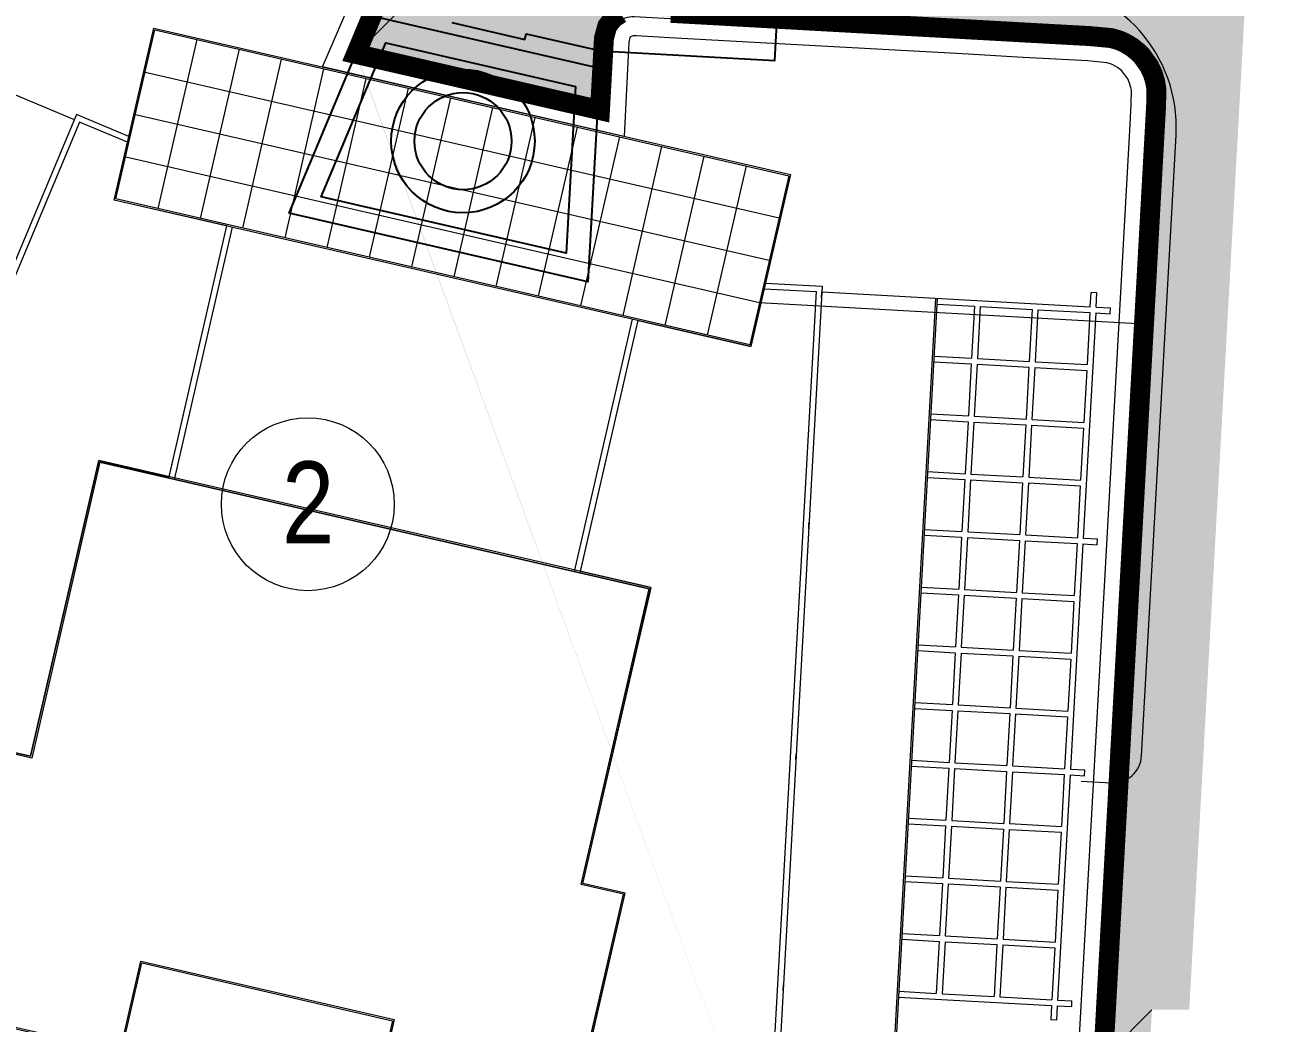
# Model space of a CAD drawing. Header units: millimetres. Extents: x 89040 to 596321, y -313033 to 2401191.
# Drawn here: x 595781.54 to 595831.39, y 1200184.17 to 1200224.22 of the extents above; entities that cross this region are included whole.
import ezdxf

# ---------------------------------------------------------------- set-up
doc = ezdxf.new("R2010")
doc.units = ezdxf.units.MM
doc.header["$MEASUREMENT"] = 0
for name, color, linetype, lineweight in [('0-THAY2', 9, 'Continuous', 13), ('A210G', 6, 'Continuous', 13), ('BONGDO', 251, 'Continuous', 9), ('CONGTRINH', 7, 'Continuous', 20), ('CONGTRINH2', 30, 'Continuous', 18), ('DIEN HOA', 111, 'Continuous', 5), ('HATCH', 8, 'Continuous', 5), ('SO', 61, 'Continuous', 18)]:
    doc.layers.add(name, color=color, linetype=linetype, lineweight=lineweight)
doc.layers.add('DUONG NOI BO CONG TRINH', color=7, linetype='Continuous', lineweight=20, true_color=0x5e5e5e)
doc.styles.add('STYLE2', font='VHELVCN.TTF')
pattern_1 = [(45, (594650.35277, 1198136.11867), (-0.44194174, 0.44194174), []), (135, (594650.35277, 1198136.11867), (-0.44194174, -0.44194174), [])]
pattern_2 = [(45, (594650.35277, 1198136.11867), (-0.176776695, 0.176776695), []), (45, (594650.52954, 1198136.11867), (-0.176776695, 0.176776695), [0.3125, -0.0625, 0, -0.0625])]

msp = doc.modelspace()

# ---------------------------------------------------------------- hatches: boundary and pattern name
at = {"layer": 'BONGDO'}
h = msp.add_hatch(dxfattribs=at)
h.set_pattern_fill('ANSI35', color=256, style=0)
h.set_pattern_definition(pattern_2)
h.paths.add_polyline_path([(595794.829, 1200223.056), (595798.369, 1200226.596), (595799.484, 1200229.265), (595799.531, 1200229.934), (595799.19, 1200230.577), (595781.235, 1200238.147), (595779.809, 1200238.072), (595778.688, 1200237.171), (595775.835, 1200234.319), (595795.811, 1200226.858), (595796.444, 1200226.225), (595795.525, 1200225.316)])
h = msp.add_hatch(dxfattribs=at)
h.set_pattern_fill('ANSI35', color=256, style=0)
h.set_pattern_definition(pattern_2)
edge = h.paths.add_edge_path()
edge.add_line((595821.509, 1200150.21), (595825.049, 1200153.75))
edge.add_line((595825.049, 1200153.75), (595826.768, 1200184.71))
edge.add_line((595826.768, 1200184.71), (595828.265, 1200184.707))
edge.add_line((595828.265, 1200184.707), (595830.477, 1200224.563))
edge.add_line((595830.477, 1200224.563), (595830.439, 1200225.481))
edge.add_line((595830.439, 1200225.481), (595830.053, 1200226.307))
edge.add_line((595830.053, 1200226.307), (595829.501, 1200226.872))
edge.add_line((595829.501, 1200226.872), (595828.683, 1200227.232))
edge.add_line((595828.683, 1200227.232), (595809.663, 1200228.319))
edge.add_line((595809.663, 1200228.319), (595808.704, 1200228.032))
edge.add_line((595808.704, 1200228.032), (595805.449, 1200224.68))
edge.add_line((595805.449, 1200224.68), (595825.96, 1200223.332))
edge.add_line((595825.96, 1200223.332), (595826.898, 1200221.941))
edge.add_line((595826.898, 1200221.941), (595824.648, 1200181.404))
edge.add_line((595824.648, 1200181.404), (595823, 1200181.263))
edge.add_line((595823, 1200181.263), (595821.51, 1200150.235))
edge.add_line((595794.829, 1200223.056), (595798.369, 1200226.596))
edge.add_line((595798.369, 1200226.596), (595805.66, 1200224.897))
edge.add_line((595805.66, 1200224.897), (595804.779, 1200223.692))
edge.add_line((595804.779, 1200223.692), (595804.699, 1200222.247))
edge.add_line((595804.699, 1200222.247), (595804.517, 1200220.826))
edge.add_line((595804.517, 1200220.826), (595794.841, 1200223.094))
at = {"layer": 'DUONG NOI BO CONG TRINH'}
h = msp.add_hatch(dxfattribs=at)
h.set_pattern_fill('NET', color=256, scale=5, angle=45, style=0)
h.set_pattern_definition([(45, (27179.217, -3.7959), (-0.44194173824, 0.44194173824), []), (135, (27179.217, -3.7959), (-0.44194173824, -0.44194173824), [])])
h.paths.add_polyline_path([(595810.123, 1200324.61), (595818.802, 1200328.685), (595827.203, 1200327.37), (595835.494, 1200326.8), (595840.153, 1200326.791), (595843.837, 1200326.943), (595847.059, 1200327.192), (595850.902, 1200327.769), (595853.37, 1200328.893), (595855.03, 1200330.206), (595856.796, 1200332.535), (595857.598, 1200334.44), (595858.03, 1200337.348), (595857.891, 1200339.007), (595854.855, 1200346.198), (595889.036, 1200362.802), (595889.625, 1200361.584), (595891.119, 1200358.5), (595892.917, 1200355.921), (595895.26, 1200354.119), (595896.965, 1200353.369), (595898.503, 1200352.99), (595901.551, 1200352.962), (595904.467, 1200353.854), (595906.251, 1200354.96), (595908.944, 1200357.62), (595911.77, 1200360.788), (595915.395, 1200365.3), (595918.954, 1200370.336), (595921.44, 1200374.309), (595924.6, 1200380.077), (595933.106, 1200384.231), (595933.002, 1200383.359), (595933.19, 1200382.287), (595933.635, 1200381.463), (595934.155, 1200380.919), (595934.819, 1200380.623), (595932.479, 1200375.716), (595929.207, 1200369.761), (595927.618, 1200370.166), (595926.234, 1200369.828), (595925.126, 1200368.836), (595924.57, 1200367.964), (595921.499, 1200363.465), (595918.268, 1200359.227), (595915.321, 1200355.724), (595912.299, 1200352.437), (595909.522, 1200349.652), (595906.974, 1200347.275), (595905.363, 1200345.852), (595903.095, 1200342.938), (595902.19, 1200340.373), (595901.984, 1200338.358), (595902.153, 1200336.529), (595902.984, 1200333.999), (595904.046, 1200331.907), (595910.23, 1200319.036), (595920.937, 1200296.929), (595963.517, 1200209.005), (595964.859, 1200206.233), (595965.435, 1200205.255), (595967.433, 1200203.358), (595969.792, 1200202.419), (595973.137, 1200202.569), (595927.624, 1200180.423), (595930.958, 1200184.285), (595931.273, 1200187.708), (595929.936, 1200191.162), (595927.35, 1200196.502), (595906.981, 1200238.562), (595883.531, 1200286.984), (595879.829, 1200294.629), (595868.868, 1200317.263), (595867.818, 1200318.97), (595865.522, 1200321.152), (595862.63, 1200322.515), (595859.868, 1200322.904), (595856.444, 1200322.433), (595851.245, 1200321.623), (595846.743, 1200321.139), (595842.942, 1200320.886), (595837.996, 1200320.767), (595830.317, 1200321.054), (595823.012, 1200321.863), (595816.029, 1200323.137)])
edge = h.paths.add_edge_path(flags=16)
edge.add_arc((595945.729, 1200202.143), 5, 0, 360)
edge = h.paths.add_edge_path(flags=16)
edge.add_line((595892.423, 1200337.608), (595883.559, 1200355.226))
edge.add_arc((595881.772, 1200354.327), 2, 26.7099, 115.5862)
edge.add_line((595880.908, 1200356.131), (595865.119, 1200348.57))
edge.add_arc((595865.983, 1200346.766), 2, 115.5862, 205.8949)
edge.add_line((595864.183, 1200345.893), (595872.716, 1200328.317))
edge.add_arc((595874.515, 1200329.191), 2, 205.8949, 295.0033)
edge.add_line((595875.36, 1200327.378), (595891.482, 1200334.897))
edge.add_arc((595890.637, 1200336.709), 2, 295.0033, 386.7099)
edge = h.paths.add_edge_path(flags=16)
edge.add_line((595879.159, 1200320.094), (595894.891, 1200327.332))
edge.add_arc((595895.727, 1200325.515), 2, 26.5116, 114.7059, ccw=False)
edge.add_line((595897.517, 1200326.407), (595906.277, 1200308.845))
edge.add_arc((595904.488, 1200307.952), 2, -64.5442, 26.5116, ccw=False)
edge.add_line((595905.347, 1200306.146), (595889.644, 1200298.671))
edge.add_arc((595888.785, 1200300.477), 2, 206.2793, 295.4558, ccw=False)
edge.add_line((595886.991, 1200299.591), (595878.202, 1200317.391))
edge.add_arc((595879.995, 1200318.277), 2, 114.7059, 206.2793, ccw=False)
edge = h.paths.add_edge_path(flags=16)
edge.add_line((595921.213, 1200277.785), (595911.236, 1200297.638))
edge.add_arc((595909.449, 1200296.74), 2, 26.6809, 116.4493)
edge.add_line((595908.558, 1200298.531), (595893.203, 1200290.892))
edge.add_arc((595894.094, 1200289.101), 2, 116.4493, 205.2287)
edge.add_line((595892.285, 1200288.249), (595901.549, 1200268.587))
edge.add_arc((595903.358, 1200269.439), 2, 205.2287, 294.8669)
edge.add_line((595904.199, 1200267.625), (595920.267, 1200275.072))
edge.add_arc((595919.426, 1200276.886), 2, 294.8669, 386.6809)
edge = h.paths.add_edge_path(flags=16)
edge.add_line((595907.688, 1200260.473), (595923.532, 1200267.971))
edge.add_arc((595924.388, 1200266.164), 2, 26.0815, 115.3259, ccw=False)
edge.add_line((595926.184, 1200267.043), (595934.847, 1200249.346))
edge.add_arc((595933.051, 1200248.466), 2, -63.6024, 26.0815, ccw=False)
edge.add_line((595933.94, 1200246.675), (595918.199, 1200238.862))
edge.add_arc((595917.31, 1200240.653), 2, 205.9534, 296.3976, ccw=False)
edge.add_line((595915.512, 1200239.778), (595906.745, 1200257.79))
edge.add_arc((595908.543, 1200258.665), 2, 115.3259, 205.9534, ccw=False)
edge = h.paths.add_edge_path(flags=16)
edge.add_line((595933.103, 1200237.062), (595937.393, 1200239.028))
edge.add_arc((595938.226, 1200237.21), 2, 25.4103, 114.6148, ccw=False)
edge.add_line((595940.032, 1200238.068), (595944.468, 1200228.732))
edge.add_arc((595942.661, 1200227.873), 2, -65.4777, 25.4103, ccw=False)
edge.add_line((595943.491, 1200226.054), (595939.281, 1200224.133))
edge.add_arc((595938.451, 1200225.953), 2, 205.9177, 294.5223, ccw=False)
edge.add_line((595936.652, 1200225.079), (595932.137, 1200234.37))
edge.add_arc((595933.936, 1200235.244), 2, 114.6148, 205.9177, ccw=False)
edge = h.paths.add_edge_path(flags=16)
edge.add_line((595921.467, 1200231.72), (595925.892, 1200233.76))
edge.add_arc((595926.73, 1200231.944), 2, 25.3193, 114.7605, ccw=False)
edge.add_line((595928.537, 1200232.8), (595932.962, 1200223.448))
edge.add_arc((595931.154, 1200222.592), 2, -65.3469, 25.3193, ccw=False)
edge.add_line((595931.988, 1200220.775), (595927.736, 1200218.823))
edge.add_arc((595926.902, 1200220.641), 2, 206.3968, 294.6531, ccw=False)
edge.add_line((595925.111, 1200219.752), (595920.513, 1200229.014))
edge.add_arc((595922.305, 1200229.904), 2, 114.7605, 206.3968, ccw=False)
h = msp.add_hatch(dxfattribs=at)
h.set_pattern_fill('NET', color=256, scale=5, angle=45, style=0)
h.set_pattern_definition(pattern_1)
edge = h.paths.add_edge_path()
edge.add_line((596165.353, 1200245.768), (596040.362, 1200181.43))
edge.add_line((596040.362, 1200181.43), (595974.446, 1200149.661))
edge.add_line((595974.446, 1200149.661), (595887.294, 1200108.94))
edge.add_line((595887.294, 1200108.94), (595863.942, 1200113.354))
edge.add_arc((595864.358, 1200115.292), 1.983, 257.8778, 442.3412)
edge.add_arc((595864.734, 1200222.915), 105.657, 262.27893, 269.9396, ccw=False)
edge.add_arc((596216.067, 1202243.378), 2156.369, 258.34308, 260.240612, ccw=False)
edge.add_arc((595818.463, 1200314.059), 186.507, 243.92541, 258.2148, ccw=False)
edge.add_arc((595793.604, 1200256.652), 124.05, 222.23891, 242.58416, ccw=False)
edge.add_arc((595887.008, 1200328.605), 241.757, 211.50089, 219.98234, ccw=False)
edge.add_line((595680.878, 1200202.284), (595666.761, 1200228.393))
edge.add_line((595666.761, 1200228.393), (595664.496, 1200232.804))
edge.add_arc((595663.597, 1200232.341), 1.011, 27.2289, 110.4667)
edge.add_line((595663.244, 1200233.288), (595673.382, 1200238.483))
edge.add_line((595673.382, 1200238.483), (595688.196, 1200210.579))
edge.add_arc((595803.576, 1200269.622), 129.609, 207.10039, 242.78015)
edge.add_arc((595807.447, 1200286.971), 146.876, 244.5331, 253.6876)
edge.add_arc((595845.587, 1200416.237), 281.651, 253.62705, 259.19977)
edge.add_arc((597202.606, 1207447.901), 7443.061, 259.0816023, 259.4924602)
edge.add_arc((595864.27, 1200224.18), 96.42, 258.6246, 286.48635)
edge.add_line((595891.633, 1200131.723), (595943.935, 1200152.671))
edge.add_line((595943.935, 1200152.671), (595986.407, 1200170.83))
edge.add_line((595986.407, 1200170.83), (596070.225, 1200211.993))
edge.add_line((596070.225, 1200211.993), (596143.05, 1200249.769))
edge.add_line((596143.05, 1200249.769), (596153.195, 1200255.031))
edge.add_arc((596124.823, 1200204.218), 58.198, 45.7107, 60.82278, ccw=False)
h = msp.add_hatch(dxfattribs=at)
h.set_pattern_fill('NET', color=256, scale=5, angle=45, style=0)
h.set_pattern_definition(pattern_1)
edge = h.paths.add_edge_path()
edge.add_line((595482.027, 1199936.586), (595489.812, 1199920.147))
edge.add_line((595489.812, 1199920.147), (595729.287, 1200033.558))
edge.add_line((595729.287, 1200033.558), (595855.807, 1200094.029))
edge.add_line((595855.807, 1200094.029), (595831.679, 1200098.08))
edge.add_line((595831.679, 1200098.08), (595523.415, 1199952.141))
edge.add_line((595523.415, 1199952.141), (595523.415, 1199952.141))
edge.add_line((595523.415, 1199952.141), (595541.15, 1199975.832))
edge.add_arc((594769.544, 1200489.235), 926.8, 326.361422, 329.116358)
edge.add_arc((595649.456, 1199996.741), 86.169, 139.50031, 168.77722, ccw=False)
edge.add_arc((595652.487, 1199986.612), 95.225, 115.6438, 136.04839, ccw=False)
edge.add_arc((596046.758, 1199057.649), 1104.301, 110.896132, 113.225474, ccw=False)
edge.add_arc((595625.821, 1200164.41), 79.819, 289.81722, 314.50721)
edge.add_arc((595653.847, 1200130.479), 36.174, 320.535, 382.7546)
edge.add_arc((594454.755, 1199577.25), 1356.714, 24.713664, 27.902559)
edge.add_line((595653.744, 1200212.151), (595647.595, 1200224.121))
edge.add_line((595647.595, 1200224.121), (595647.017, 1200224.698))
edge.add_line((595647.017, 1200224.698), (595637.799, 1200220.211))
edge.add_line((595637.799, 1200220.211), (595651.777, 1200193.001))
edge.add_line((595651.777, 1200193.001), (595675.307, 1200146.414))
edge.add_arc((595651.089, 1200130.99), 28.713, -73.8459, 32.4921, ccw=False)
edge.add_arc((595526.663, 1200367.983), 295.858, 287.33368, 296.58726, ccw=False)
edge.add_arc((595652.858, 1199985.861), 106.713, 110.88835, 154.93054)
edge.add_line((595556.198, 1200031.078), (595534.445, 1199989.519))
edge.add_arc((595437.638, 1200033.165), 106.192, 305.29908, 335.73176, ccw=False)
edge.add_arc((595117.459, 1200580.433), 739.897, 299.520029, 301.042044, ccw=False)

# ---------------------------------------------------------------- linework, layer by layer
at = {"layer": '0-THAY2'}
for p, q in [((595826.353, 1200194.902), (595827.735, 1200219.801)), ((595823.933, 1200193.875), (595825.131, 1200193.808))]:
    msp.add_line(p, q, dxfattribs=at)
for centre, radius, start, end in [((595821.944, 1200220.123), 5.8, 356.8227, 86.8227), ((595825.195, 1200194.966), 1.16, 266.8227, 356.8227)]:
    msp.add_arc(centre, radius, start, end, dxfattribs=at)
at = {"layer": 'A210G', "color": 7, "lineweight": 9}
msp.add_line((595811.023, 1200213.083), (595826.449, 1200212.226), dxfattribs=at)
for points in [[(595760.69, 1200195.647), (595759.406, 1200196.185), (595774.956, 1200233.268, -0.414214), (595777.993, 1200234.511), (595795.323, 1200227.244, -0.414214), (595795.944, 1200225.725), (595795.739, 1200225.227), (595794.829, 1200223.056), (595804.619, 1200220.802), (595804.779, 1200223.692, -0.414214), (595806.001, 1200224.785), (595824.765, 1200223.744, -0.414214), (595826.952, 1200221.299), (595824.725, 1200181.167), (595823.232, 1200181.25)], [(595760.78, 1200195.861), (595759.71, 1200196.309), (595775.17, 1200233.178, -0.414214), (595777.903, 1200234.297), (595795.233, 1200227.03, -0.414464), (595795.73, 1200225.814), (595795.525, 1200225.316), (595794.508, 1200222.892), (595804.835, 1200220.514), (595805.011, 1200223.679, -0.414214), (595805.989, 1200224.554), (595824.752, 1200223.512, -0.414214), (595826.721, 1200221.312), (595824.506, 1200181.411), (595823.245, 1200181.481)]]:
    msp.add_lwpolyline(points, format="xyb", dxfattribs=at)
at = {"layer": 'BONGDO'}
for p, q in [((595794.829, 1200223.056), (595798.369, 1200226.596)), ((595823.227, 1200181.17), (595826.768, 1200184.71))]:
    msp.add_line(p, q, dxfattribs=at)
at = {"layer": 'CONGTRINH', "const_width": 0.8}
for points in [[(595805.449, 1200224.68), (595805.164, 1200224.492), (595804.913, 1200224.173), (595804.779, 1200223.692), (595804.758, 1200223.317), (595804.619, 1200220.802), (595794.829, 1200223.056), (595795.944, 1200225.727)], [(595824.725, 1200181.167), (595826.89, 1200220.167), (595826.937, 1200221.022), (595826.943, 1200221.676), (595826.898, 1200221.941), (595826.807, 1200222.246), (595826.662, 1200222.559), (595826.365, 1200222.974), (595826.214, 1200223.128), (595825.96, 1200223.332), (595825.653, 1200223.513), (595825.452, 1200223.599), (595825.143, 1200223.691), (595824.267, 1200223.772), (595823.49, 1200223.815), (595821.656, 1200223.916), (595819.22, 1200224.052), (595812.094, 1200224.447), (595807.467, 1200224.704)]]:
    msp.add_lwpolyline(points, dxfattribs=at)
at = {"layer": 'CONGTRINH2'}
msp.add_lwpolyline([(595823.782, 1200182.221), (595825.891, 1200220.222), (595825.937, 1200221.054), (595825.942, 1200221.597), (595825.922, 1200221.714), (595825.87, 1200221.889), (595825.794, 1200222.053), (595825.596, 1200222.33), (595825.541, 1200222.386), (595825.391, 1200222.507), (595825.2, 1200222.619), (595825.11, 1200222.658), (595824.953, 1200222.705), (595824.193, 1200222.774), (595823.434, 1200222.816), (595821.601, 1200222.918), (595819.165, 1200223.053), (595812.039, 1200223.449), (595807.412, 1200223.706), (595806.09, 1200223.779), (595805.955, 1200223.781), (595805.865, 1200223.756), (595805.85, 1200223.746), (595805.823, 1200223.712), (595805.771, 1200223.527), (595805.757, 1200223.261), (595805.594, 1200219.748), (595793.491, 1200222.532), (595794.984, 1200226.021)], dxfattribs=at)
at = {"layer": 'DIEN HOA', "lineweight": 9}
for p, q in [((595783.527, 1200220.41), (595773.578, 1200224.582)), ((595787.318, 1200206.038), (595789.645, 1200216.156)), ((595787.544, 1200205.986), (595789.871, 1200216.104)), ((595813.521, 1200213.506), (595824.292, 1200212.908)), ((595818.154, 1200213.249), (595816.411, 1200181.861)), ((595824.292, 1200212.908), (595824.324, 1200213.487)), ((595824.524, 1200212.895), (595824.556, 1200213.474)), ((595818.141, 1200213.017), (595819.647, 1200212.933)), ((595819.647, 1200212.933), (595819.531, 1200210.848)), ((595819.878, 1200212.92), (595819.762, 1200210.836)), ((595819.878, 1200212.92), (595821.963, 1200212.805)), ((595821.963, 1200212.805), (595821.847, 1200210.72)), ((595822.195, 1200212.792), (595822.079, 1200210.707)), ((595822.195, 1200212.792), (595824.279, 1200212.676)), ((595824.524, 1200212.895), (595825.103, 1200212.863)), ((595803.601, 1200202.292), (595805.929, 1200212.41)), ((595803.827, 1200202.24), (595806.155, 1200212.358)), ((595824.511, 1200212.663), (595824.01, 1200203.629)), ((595824.279, 1200212.676), (595824.164, 1200210.591)), ((595824.511, 1200212.663), (595825.09, 1200212.631)), ((595818.025, 1200210.932), (595819.531, 1200210.848)), ((595819.762, 1200210.836), (595821.847, 1200210.72)), ((595822.079, 1200210.707), (595824.164, 1200210.591)), ((595818.012, 1200210.7), (595819.518, 1200210.617)), ((595819.518, 1200210.617), (595819.402, 1200208.532)), ((595819.75, 1200210.604), (595819.634, 1200208.519)), ((595819.75, 1200210.604), (595821.834, 1200210.488)), ((595821.834, 1200210.488), (595821.719, 1200208.403)), ((595822.066, 1200210.475), (595821.95, 1200208.391)), ((595822.066, 1200210.475), (595824.151, 1200210.36)), ((595824.151, 1200210.36), (595824.035, 1200208.275)), ((595817.884, 1200208.384), (595819.389, 1200208.3)), ((595817.897, 1200208.616), (595819.402, 1200208.532)), ((595819.389, 1200208.3), (595819.274, 1200206.216)), ((595819.621, 1200208.288), (595819.505, 1200206.203)), ((595819.621, 1200208.288), (595821.706, 1200208.172)), ((595819.634, 1200208.519), (595821.719, 1200208.403)), ((595821.95, 1200208.391), (595824.035, 1200208.275)), ((595821.706, 1200208.172), (595821.59, 1200206.087)), ((595821.937, 1200208.159), (595821.822, 1200206.074)), ((595821.937, 1200208.159), (595824.022, 1200208.043)), ((595824.022, 1200208.043), (595823.906, 1200205.958)), ((595817.768, 1200206.299), (595819.274, 1200206.216)), ((595817.755, 1200206.068), (595819.261, 1200205.984)), ((595819.261, 1200205.984), (595819.145, 1200203.899)), ((595819.492, 1200205.971), (595819.377, 1200203.886)), ((595819.492, 1200205.971), (595821.577, 1200205.855)), ((595819.505, 1200206.203), (595821.59, 1200206.087)), ((595821.577, 1200205.855), (595821.461, 1200203.771)), ((595821.809, 1200205.843), (595821.693, 1200203.758)), ((595821.809, 1200205.843), (595823.894, 1200205.727)), ((595821.822, 1200206.074), (595823.906, 1200205.958)), ((595823.894, 1200205.727), (595823.778, 1200203.642)), ((595817.626, 1200203.751), (595819.132, 1200203.668)), ((595817.639, 1200203.983), (595819.145, 1200203.899)), ((595819.377, 1200203.886), (595821.461, 1200203.771)), ((595821.693, 1200203.758), (595823.778, 1200203.642)), ((595819.132, 1200203.668), (595819.016, 1200201.583)), ((595819.364, 1200203.655), (595819.248, 1200201.57)), ((595819.364, 1200203.655), (595821.449, 1200203.539)), ((595821.449, 1200203.539), (595821.333, 1200201.454)), ((595821.68, 1200203.526), (595821.565, 1200201.441)), ((595821.68, 1200203.526), (595823.765, 1200203.41)), ((595823.997, 1200203.398), (595823.495, 1200194.363)), ((595823.765, 1200203.41), (595823.649, 1200201.326)), ((595823.997, 1200203.398), (595824.576, 1200203.365)), ((595824.01, 1200203.629), (595824.589, 1200203.597)), ((595817.498, 1200201.435), (595819.004, 1200201.351)), ((595817.511, 1200201.666), (595819.016, 1200201.583)), ((595819.004, 1200201.351), (595818.888, 1200199.266)), ((595819.235, 1200201.338), (595819.119, 1200199.253)), ((595819.235, 1200201.338), (595821.32, 1200201.223)), ((595819.248, 1200201.57), (595821.333, 1200201.454)), ((595821.565, 1200201.441), (595823.649, 1200201.326)), ((595821.32, 1200201.223), (595821.204, 1200199.138)), ((595821.552, 1200201.21), (595821.436, 1200199.125)), ((595821.552, 1200201.21), (595823.636, 1200201.094)), ((595823.636, 1200201.094), (595823.521, 1200199.009)), ((595817.382, 1200199.35), (595818.888, 1200199.266)), ((595819.119, 1200199.253), (595821.204, 1200199.138)), ((595817.369, 1200199.118), (595818.875, 1200199.035)), ((595818.875, 1200199.035), (595818.759, 1200196.95)), ((595819.107, 1200199.022), (595818.991, 1200196.937)), ((595819.107, 1200199.022), (595821.191, 1200198.906)), ((595821.191, 1200198.906), (595821.076, 1200196.821)), ((595821.423, 1200198.893), (595821.307, 1200196.808)), ((595821.423, 1200198.893), (595823.508, 1200198.778)), ((595821.436, 1200199.125), (595823.521, 1200199.009)), ((595823.508, 1200198.778), (595823.392, 1200196.693)), ((595817.241, 1200196.802), (595818.746, 1200196.718)), ((595817.254, 1200197.033), (595818.759, 1200196.95)), ((595818.991, 1200196.937), (595821.076, 1200196.821)), ((595821.307, 1200196.808), (595823.392, 1200196.693)), ((595818.746, 1200196.718), (595818.631, 1200194.633)), ((595818.978, 1200196.705), (595818.862, 1200194.621)), ((595818.978, 1200196.705), (595821.063, 1200196.59)), ((595821.063, 1200196.59), (595820.947, 1200194.505)), ((595821.294, 1200196.577), (595821.179, 1200194.492)), ((595821.294, 1200196.577), (595823.379, 1200196.461)), ((595823.379, 1200196.461), (595823.264, 1200194.376)), ((595817.112, 1200194.485), (595818.618, 1200194.402)), ((595817.125, 1200194.717), (595818.631, 1200194.633)), ((595818.618, 1200194.402), (595818.502, 1200192.317)), ((595818.849, 1200194.389), (595818.734, 1200192.304)), ((595818.849, 1200194.389), (595820.934, 1200194.273)), ((595818.862, 1200194.621), (595820.947, 1200194.505)), ((595820.934, 1200194.273), (595820.819, 1200192.188)), ((595821.166, 1200194.26), (595821.05, 1200192.176)), ((595821.166, 1200194.26), (595823.251, 1200194.145)), ((595821.179, 1200194.492), (595823.264, 1200194.376)), ((595823.495, 1200194.363), (595824.074, 1200194.331)), ((595823.482, 1200194.132), (595822.981, 1200185.098)), ((595823.251, 1200194.145), (595823.135, 1200192.06)), ((595823.482, 1200194.132), (595824.061, 1200194.1)), ((595816.996, 1200192.401), (595818.502, 1200192.317)), ((595818.734, 1200192.304), (595820.819, 1200192.188)), ((595816.984, 1200192.169), (595818.489, 1200192.085)), ((595818.489, 1200192.085), (595818.373, 1200190.001)), ((595818.721, 1200192.073), (595818.605, 1200189.988)), ((595818.721, 1200192.073), (595820.806, 1200191.957)), ((595820.806, 1200191.957), (595820.69, 1200189.872)), ((595821.037, 1200191.944), (595820.922, 1200189.859)), ((595821.037, 1200191.944), (595823.122, 1200191.828)), ((595821.05, 1200192.176), (595823.135, 1200192.06)), ((595823.122, 1200191.828), (595823.006, 1200189.743)), ((595816.855, 1200189.853), (595818.361, 1200189.769)), ((595816.868, 1200190.084), (595818.373, 1200190.001)), ((595818.361, 1200189.769), (595818.245, 1200187.684)), ((595818.605, 1200189.988), (595820.69, 1200189.872)), ((595820.922, 1200189.859), (595823.006, 1200189.743)), ((595818.592, 1200189.756), (595818.477, 1200187.671)), ((595818.592, 1200189.756), (595820.677, 1200189.64)), ((595820.677, 1200189.64), (595820.561, 1200187.556)), ((595820.909, 1200189.627), (595820.793, 1200187.543)), ((595820.909, 1200189.627), (595822.993, 1200189.512)), ((595822.993, 1200189.512), (595822.878, 1200187.427)), ((595816.726, 1200187.536), (595818.232, 1200187.453)), ((595816.739, 1200187.768), (595818.245, 1200187.684)), ((595818.232, 1200187.453), (595818.116, 1200185.368)), ((595818.464, 1200187.44), (595818.348, 1200185.355)), ((595818.464, 1200187.44), (595820.548, 1200187.324)), ((595818.477, 1200187.671), (595820.561, 1200187.556)), ((595820.548, 1200187.324), (595820.433, 1200185.239)), ((595820.78, 1200187.311), (595820.664, 1200185.226)), ((595820.78, 1200187.311), (595822.865, 1200187.195)), ((595820.793, 1200187.543), (595822.878, 1200187.427)), ((595822.865, 1200187.195), (595822.749, 1200185.111)), ((595816.611, 1200185.451), (595818.116, 1200185.368)), ((595818.348, 1200185.355), (595820.433, 1200185.239)), ((595816.598, 1200185.22), (595822.736, 1200184.879)), ((595820.664, 1200185.226), (595822.749, 1200185.111)), ((595822.736, 1200184.879), (595822.704, 1200184.3)), ((595822.968, 1200184.866), (595822.936, 1200184.287)), ((595822.968, 1200184.866), (595823.547, 1200184.834)), ((595822.981, 1200185.098), (595823.56, 1200185.066))]:
    msp.add_line(p, q, dxfattribs=at)
at = {"layer": 'DIEN HOA', "linetype": 'Continuous', "lineweight": 9}
for p, q in [((595783.437, 1200220.196), (595783.527, 1200220.41)), ((595813.508, 1200213.274), (595813.521, 1200213.506)), ((595824.556, 1200213.474), (595824.324, 1200213.487)), ((595825.09, 1200212.631), (595825.103, 1200212.863)), ((595812.994, 1200204.008), (595813.006, 1200204.24)), ((595824.576, 1200203.365), (595824.589, 1200203.597)), ((595812.479, 1200194.743), (595812.492, 1200194.974)), ((595824.061, 1200194.1), (595824.074, 1200194.331)), ((595811.965, 1200185.477), (595811.978, 1200185.708)), ((595823.547, 1200184.834), (595823.56, 1200185.066)), ((595822.936, 1200184.287), (595822.704, 1200184.3))]:
    msp.add_line(p, q, dxfattribs=at)
at = {"layer": 'DIEN HOA', "lineweight": 9}
for points in [[(595785.128, 1200217.195), (595786.714, 1200224.091), (595812.263, 1200218.213), (595810.676, 1200211.317)], [(595796.296, 1200184.272), (595795.464, 1200180.656), (595802.196, 1200179.107), (595803.243, 1200179.048), (595805.631, 1200189.386), (595803.935, 1200189.776), (595806.666, 1200201.646), (595784.509, 1200206.744), (595781.773, 1200194.878), (595780.082, 1200195.264), (595777.704, 1200184.927), (595778.672, 1200184.522), (595785.403, 1200182.972), (595786.236, 1200186.589)]]:
    msp.add_lwpolyline(points, close=True, dxfattribs=at)
for points in [[(595785.714, 1200219.744), (595783.616, 1200220.624), (595771.37, 1200191.42), (595767.145, 1200193.192), (595779.301, 1200222.182)], [(595785.661, 1200219.515), (595783.74, 1200220.32), (595771.494, 1200191.116), (595767.804, 1200192.664), (595766.637, 1200189.882), (595777.77, 1200185.214), (595780.082, 1200195.264), (595781.773, 1200194.878), (595784.503, 1200206.745), (595787.331, 1200206.095), (595789.645, 1200216.156), (595785.128, 1200217.195), (595785.661, 1200219.515)], [(595811.262, 1200213.863), (595813.534, 1200213.737), (595811.778, 1200182.118), (595816.353, 1200181.864), (595818.096, 1200213.252)], [(595811.209, 1200213.634), (595813.289, 1200213.519), (595811.534, 1200181.899), (595815.53, 1200181.677), (595815.363, 1200178.666), (595803.309, 1200179.335), (595805.624, 1200189.384), (595803.935, 1200189.776), (595806.668, 1200201.643), (595803.841, 1200202.294), (595806.158, 1200212.355), (595810.675, 1200211.314), (595811.209, 1200213.634)]]:
    msp.add_lwpolyline(points, dxfattribs=at)
at = {"layer": 'HATCH', "lineweight": 9}
for p, q in [((595786.893, 1200216.849), (595788.453, 1200223.631)), ((595788.589, 1200216.458), (595790.149, 1200223.241)), ((595790.284, 1200216.068), (595791.845, 1200222.851)), ((595786.368, 1200222.326), (595811.803, 1200216.474)), ((595791.98, 1200215.678), (595793.541, 1200222.461)), ((595793.676, 1200215.288), (595795.236, 1200222.071)), ((595795.371, 1200214.898), (595796.932, 1200221.681)), ((595797.067, 1200214.508), (595798.628, 1200221.291)), ((595798.763, 1200214.118), (595800.323, 1200220.901)), ((595785.977, 1200220.63), (595811.413, 1200214.778)), ((595800.459, 1200213.728), (595802.019, 1200220.51)), ((595802.154, 1200213.338), (595803.715, 1200220.12)), ((595803.85, 1200212.947), (595805.41, 1200219.73)), ((595805.546, 1200212.557), (595807.106, 1200219.34)), ((595785.587, 1200218.934), (595811.023, 1200213.083)), ((595807.241, 1200212.167), (595808.802, 1200218.95)), ((595808.937, 1200211.777), (595810.498, 1200218.56)), ((595784.552, 1200206.674), (595806.596, 1200201.603))]:
    msp.add_line(p, q, dxfattribs=at)
at = {"layer": 'HATCH', "lineweight": -2}
msp.add_lwpolyline([(595798.67, 1200224.315), (595801.609, 1200223.638), (595801.661, 1200223.864), (595804.647, 1200223.177), (595811.636, 1200222.789), (595811.745, 1200224.755, 0.114985)], format="xyb", dxfattribs=at)
for points in [[(595804.609, 1200222.482), (595804.133, 1200213.911), (595792.147, 1200216.67), (595795.466, 1200224.586)], [(595803.639, 1200221.753), (595803.267, 1200215.062), (595793.429, 1200217.327), (595796.02, 1200223.507)]]:
    msp.add_lwpolyline(points, close=True, dxfattribs=at)
at = {"layer": 'HATCH', "lineweight": 9}
msp.add_lwpolyline([(595785.197, 1200217.239), (595786.758, 1200224.022), (595812.193, 1200218.17), (595810.633, 1200211.387), (595785.197, 1200217.239)], dxfattribs=at)
msp.add_lwpolyline([(595796.366, 1200184.315), (595795.534, 1200180.7), (595802.204, 1200179.164), (595803.198, 1200179.109), (595805.561, 1200189.343), (595803.866, 1200189.733), (595806.596, 1200201.603), (595784.552, 1200206.674), (595781.816, 1200194.809), (595780.126, 1200195.195), (595777.772, 1200184.962), (595778.69, 1200184.577), (595785.36, 1200183.042), (595786.193, 1200186.658)], close=True, dxfattribs=at)
at = {"layer": 'HATCH', "lineweight": -2}
for radius in [2.877, 1.949]:
    msp.add_circle((595799.122, 1200219.556), radius, dxfattribs=at)
at = {"layer": 'SO', "linetype": 'Continuous'}
msp.add_circle((595792.893, 1200204.988), 3.467, dxfattribs=at)

# ---------------------------------------------------------------- texts
at = {"layer": 'SO', "linetype": 'Continuous', "style": 'STYLE2'}
msp.add_text('2', height=3.291, dxfattribs=at).set_placement((595791.861, 1200203.416))

doc.saveas('drawing.dxf')
